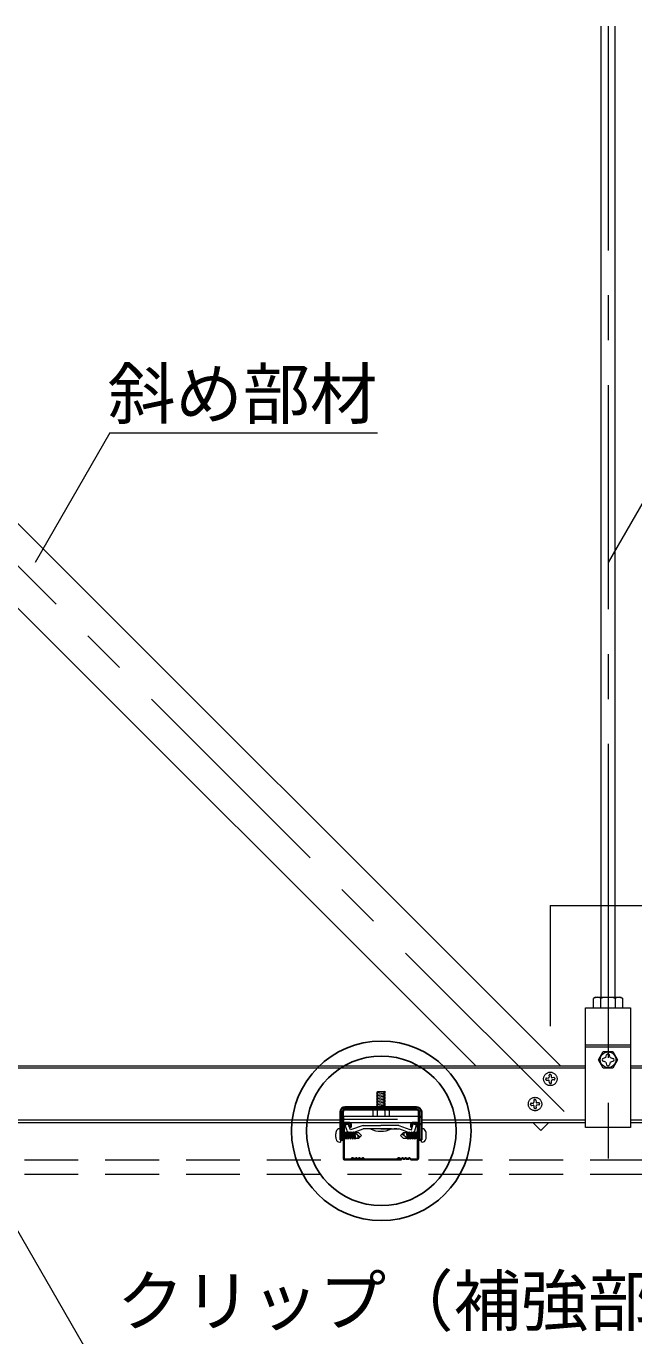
# Model space of a CAD drawing. Units: millimetres on the paper, enlarged 40 times, with parts at other scales. Extents: x -7800 to 7800, y -5578 to 5485.
# Drawn here: x 5168 to 5710, y 3282 to 4450 of the extents above; entities that cross this region are included whole.
import ezdxf
from ezdxf.enums import TextEntityAlignment as Align

# ---------------------------------------------------------------- set-up
doc = ezdxf.new("R2010")
doc.units = ezdxf.units.MM
doc.header["$LTSCALE"] = 40
doc.linetypes.add('CHAIN1', pattern=[8, 5, -1, 1, -1])
doc.linetypes.add('DASHED1', pattern=[1.8, 1.2, -0.6])
for name, color, linetype, lineweight in [('4-0_中心線', 4, 'CHAIN1', 9), ('4-1_吊り材', 7, 'Continuous', 18), ('4-2_野縁受け', 3, 'Continuous', 18), ('4-3_野縁', 2, 'Continuous', 25), ('4-4_斜め部材', 4, 'Continuous', 9), ('4-5_寸法', 4, 'Continuous', 9), ('4-6_文字', 7, 'Continuous', 18), ('4-7_金具', 6, 'Continuous', 35), ('4-A_クリップ', 7, 'Continuous', 18), ('4-B_ビス', 3, 'Continuous', 18), ('4-C_パネル', 7, 'DASHED1', 18)]:
    doc.layers.add(name, color=color, linetype=linetype, lineweight=lineweight)
doc.styles.add('ＭＳ ゴシック', font='')
doc.styles.get('ＭＳ ゴシック').set_extended_font_data('MS Gothic')

msp = doc.modelspace()

# ---------------------------------------------------------------- linework, layer by layer
at = {"layer": '4-0_中心線'}
for p, q in [((5647.64, 3482.39), (4679.68, 4450.35)), ((5686.77, 4450.35), (5686.77, 3440.68))]:
    msp.add_line(p, q, dxfattribs=at)
at = {"layer": '4-1_吊り材'}
for p, q in [((5680.77, 3584.35), (5680.77, 4450.35)), ((5692.77, 4450.35), (5692.77, 3584.35)), ((5666.77, 3575.02), (5706.77, 3575.02)), ((5675.45, 3584.35), (5673.7, 3583.34)), ((5673.7, 3575.02), (5673.7, 3583.34)), ((5673.7, 3575.02), (5699.84, 3575.02)), ((5675.45, 3584.35), (5698.09, 3584.35)), ((5680.24, 3575.02), (5680.24, 3583.34)), ((5693.3, 3575.02), (5693.3, 3583.34)), ((5698.09, 3584.35), (5699.84, 3583.34)), ((5699.84, 3575.02), (5699.84, 3583.34)), ((5706.77, 3575.02), (5706.77, 3468.35)), ((5666.77, 3541.95), (5706.77, 3541.95)), ((5666.77, 3540.11), (5706.77, 3540.11))]:
    msp.add_line(p, q, dxfattribs=at)
msp.add_lwpolyline([(5706.77, 3468.35), (5666.77, 3468.35), (5666.77, 3575.02)], dxfattribs=at)
for centre, radius, start, end in [((5677.97, 3575.32), 9.08, 96.34294, 118.04132), ((5676.75, 3577.85), 6.51, 57.57118, 88.04459), ((5686.77, 3562.73), 21.62, 72.41205, 107.58797), ((5696.79, 3577.85), 6.51, 91.95543, 122.42883), ((5695.57, 3575.32), 9.08, 61.95869, 83.65707)]:
    msp.add_arc(centre, radius, start, end, dxfattribs=at)
at = {"layer": '4-2_野縁受け'}
for p, q in [((4506.77, 3523.28), (5666.77, 3523.28)), ((5666.77, 3521.15), (4506.77, 3521.15)), ((5706.77, 3523.28), (6866.77, 3523.28)), ((6866.77, 3521.15), (5706.77, 3521.15)), ((5448.44, 3474.75), (5116.44, 3474.75)), ((5116.44, 3472.62), (5448.44, 3472.62)), ((5451.1, 3474.75), (5450.57, 3474.75)), ((5450.57, 3472.62), (5451.1, 3472.62)), ((5518.3, 3474.75), (5517.77, 3474.75)), ((5517.77, 3472.62), (5518.3, 3472.62)), ((5666.77, 3474.75), (5520.44, 3474.75)), ((5520.44, 3472.62), (5666.77, 3472.62)), ((5852.44, 3474.75), (5706.77, 3474.75)), ((5706.77, 3472.62), (5852.44, 3472.62))]:
    msp.add_line(p, q, dxfattribs=at)
at = {"layer": '4-3_野縁'}
for p, q in [((5451.1, 3471.28), (5451.1, 3440.68)), ((5451.77, 3440.68), (5451.77, 3471.28)), ((5452.44, 3472.62), (5456.44, 3472.62)), ((5456.44, 3471.95), (5452.44, 3471.95)), ((5457.1, 3471.28), (5457.1, 3468.62)), ((5457.1, 3468.62), (5457.77, 3468.62)), ((5457.77, 3468.62), (5457.77, 3471.28)), ((5511.1, 3468.62), (5511.1, 3471.28)), ((5511.77, 3468.62), (5511.1, 3468.62)), ((5511.77, 3471.28), (5511.77, 3468.62)), ((5512.44, 3472.62), (5516.44, 3472.62)), ((5516.44, 3471.95), (5512.44, 3471.95)), ((5517.1, 3440.68), (5517.1, 3471.28)), ((5517.77, 3471.28), (5517.77, 3440.68)), ((5457.23, 3439.95), (5452.44, 3439.95)), ((5452.44, 3439.95), (5457.23, 3439.95)), ((5457.23, 3439.28), (5452.44, 3439.28)), ((5457.23, 3439.28), (5452.44, 3439.28)), ((5458.64, 3441.09), (5457.7, 3440.15)), ((5457.7, 3440.15), (5458.64, 3441.09)), ((5459.11, 3440.62), (5458.17, 3439.67)), ((5459.11, 3440.62), (5458.17, 3439.67)), ((5468.44, 3440.62), (5469.39, 3439.67)), ((5468.92, 3441.09), (5469.86, 3440.15)), ((5470.31, 3439.28), (5484.43, 3439.28)), ((5470.33, 3439.95), (5498.56, 3439.95)), ((5498.54, 3439.28), (5484.43, 3439.28)), ((5499.97, 3441.09), (5499.03, 3440.15)), ((5500.45, 3440.62), (5499.5, 3439.67)), ((5509.78, 3440.62), (5510.72, 3439.67)), ((5509.78, 3440.62), (5510.72, 3439.67)), ((5510.25, 3441.09), (5511.19, 3440.15)), ((5511.19, 3440.15), (5510.25, 3441.09)), ((5511.66, 3439.95), (5516.45, 3439.95)), ((5516.44, 3439.95), (5511.66, 3439.95)), ((5511.66, 3439.28), (5516.45, 3439.28)), ((5511.66, 3439.28), (5516.45, 3439.28))]:
    msp.add_line(p, q, dxfattribs=at)
for centre, radius, start, end in [((5452.44, 3471.28), 1.33, 90.00299, 180.00299), ((5452.44, 3471.28), 0.667, 90, 180), ((5456.44, 3471.28), 1.33, 0.00299, 90.00299), ((5456.44, 3471.28), 0.667, 0.00699, 90), ((5512.44, 3471.28), 1.33, 89.99699, 179.99699), ((5512.44, 3471.28), 0.667, 90, 180), ((5516.44, 3471.28), 1.33, 359.99699, 89.99699), ((5516.44, 3471.28), 0.667, 0, 90), ((5452.43, 3440.62), 1.33, 177.476, 270), ((5452.43, 3440.62), 1.33, 177.476, 270), ((5452.44, 3440.62), 0.667, 180, 270), ((5457.23, 3440.62), 0.667, 270, 314.99998), ((5457.23, 3440.62), 0.667, 269.99998, 314.99998), ((5457.23, 3440.62), 1.33, 270, 315), ((5457.23, 3440.62), 1.33, 270, 314.99998), ((5459.11, 3440.62), 0.667, 46.39717, 135), ((5460.78, 3442.37), 2.42, 226.39717, 313.60281), ((5460.78, 3442.37), 1.75, 226.39717, 313.60281), ((5462.44, 3440.62), 0.667, 36.86989, 133.60281), ((5463.78, 3441.62), 1.67, 216.86989, 323.1301), ((5463.78, 3441.62), 1, 216.86989, 323.1301), ((5465.11, 3440.62), 0.667, 46.39717, 143.1301), ((5465.11, 3440.62), 0.667, 36.86989, 143.1301), ((5466.78, 3442.37), 2.42, 226.39717, 313.60281), ((5466.78, 3442.37), 1.75, 226.39717, 313.60281), ((5468.44, 3440.62), 0.667, 44.99998, 133.60281), ((5470.33, 3440.62), 1.33, 225, 270), ((5470.33, 3440.62), 0.667, 225, 270), ((5498.56, 3440.62), 0.667, 270, 315), ((5498.56, 3440.62), 1.33, 270, 315), ((5500.45, 3440.62), 0.667, 46.39719, 135.00002), ((5502.11, 3442.37), 2.42, 226.39719, 313.60283), ((5502.11, 3442.37), 1.75, 226.39719, 313.60283), ((5503.78, 3440.62), 0.667, 36.8699, 143.13011), ((5503.78, 3440.62), 0.667, 36.8699, 133.60283), ((5505.11, 3441.62), 1.67, 216.8699, 323.13011), ((5505.11, 3441.62), 1, 216.8699, 323.13011), ((5506.45, 3440.62), 0.667, 46.39719, 143.13011), ((5508.11, 3442.37), 2.42, 226.39719, 313.60283), ((5508.11, 3442.37), 1.75, 226.39719, 313.60283), ((5509.78, 3440.62), 0.667, 45, 133.60283), ((5511.66, 3440.62), 1.33, 225, 270), ((5511.66, 3440.62), 1.33, 225.00002, 270), ((5511.66, 3440.62), 0.667, 225.00002, 270), ((5511.66, 3440.62), 0.667, 225, 270), ((5516.44, 3440.62), 1.33, 270, 2.524), ((5516.44, 3440.62), 1.33, 269.99997, 2.524), ((5516.44, 3440.62), 0.667, 270, 0)]:
    msp.add_arc(centre, radius, start, end, dxfattribs=at)
at = {"layer": '4-4_斜め部材'}
for p, q in [((4641.97, 4450.35), (5569.03, 3523.28)), ((4717.39, 4450.35), (5644.46, 3523.28)), ((5619.7, 3472.62), (5626.8, 3465.51)), ((5626.8, 3465.51), (5633.9, 3472.62))]:
    msp.add_line(p, q, dxfattribs=at)
at = {"layer": '4-5_寸法'}
for p, q in [((5635.32, 3666.13), (5635.32, 3558.71)), ((5686.77, 3666.13), (5686.77, 3558.71))]:
    msp.add_line(p, q, dxfattribs=at)
msp.add_lwpolyline([(5635.32, 3666.13), (5686.77, 3666.13), (5738.22, 3666.13)], dxfattribs=at)
at = {"layer": '4-6_文字'}
for p, q in [((5243.04, 4087.67), (5176.38, 3972.2)), ((5243.04, 4087.67), (5481.26, 4087.67)), ((5753.43, 4087.67), (5686.76, 3972.2)), ((5115.98, 3453.49), (5253.11, 3215.99))]:
    msp.add_line(p, q, dxfattribs=at)
at = {"layer": '4-6_文字', "color": 2, "lineweight": 25}
for radius in [80, 66.67]:
    msp.add_circle((5484.77, 3465.24), radius, dxfattribs=at)
at = {"layer": '4-7_金具'}
for p, q in [((5448.44, 3482.22), (5448.44, 3457.15)), ((5450.57, 3482.22), (5450.57, 3457.15)), ((5516.17, 3486.48), (5452.7, 3486.48)), ((5516.17, 3484.35), (5452.7, 3484.35)), ((5518.3, 3482.22), (5518.3, 3457.15)), ((5520.44, 3482.22), (5520.44, 3457.15)), ((5450.57, 3477.82), (5448.44, 3477.82)), ((5450.57, 3471.15), (5448.44, 3471.15)), ((5520.44, 3477.82), (5518.3, 3477.82)), ((5520.44, 3471.15), (5518.3, 3471.15)), ((5450.57, 3457.15), (5448.44, 3457.15)), ((5520.44, 3457.15), (5518.3, 3457.15))]:
    msp.add_line(p, q, dxfattribs=at)
for centre, radius, start, end in [((5452.7, 3482.22), 4.27, 90, 180), ((5452.7, 3482.22), 2.13, 90, 180), ((5516.17, 3482.22), 4.27, 0, 90), ((5516.17, 3482.22), 2.13, 0, 90)]:
    msp.add_arc(centre, radius, start, end, dxfattribs=at)
at = {"layer": '4-A_クリップ'}
for p, q in [((5451.1, 3478.35), (5451.1, 3472.62)), ((5451.1, 3478.35), (5517.77, 3478.35)), ((5451.1, 3472.62), (5517.77, 3472.62)), ((5455.38, 3471.3), (5452.5, 3470.25)), ((5455.38, 3471.3), (5452.5, 3470.25)), ((5454.36, 3465.12), (5452.5, 3470.25)), ((5454.09, 3465.87), (5452.5, 3470.25)), ((5455.06, 3472.64), (5453.06, 3472.64)), ((5457.29, 3466.04), (5455.38, 3471.3)), ((5457.29, 3466.04), (5455.38, 3471.3)), ((5468.45, 3470.1), (5457.29, 3466.04)), ((5468.45, 3470.1), (5484.44, 3470.1)), ((5500.43, 3470.1), (5484.44, 3470.1)), ((5500.43, 3470.1), (5484.44, 3470.1)), ((5500.43, 3470.1), (5484.44, 3470.1)), ((5500.43, 3470.1), (5510.29, 3466.5)), ((5511.58, 3466.04), (5513.03, 3471.44)), ((5513.03, 3471.44), (5515.99, 3470.65)), ((5514.58, 3465.38), (5515.99, 3470.65)), ((5517.77, 3472.62), (5517.77, 3478.35)), ((5458.32, 3463.3), (5468.58, 3467.03)), ((5469.48, 3467.03), (5468.58, 3467.03)), ((5475.1, 3467.03), (5469.48, 3467.03)), ((5484.44, 3467.03), (5499.39, 3467.03)), ((5484.44, 3467.03), (5497.41, 3467.03)), ((5484.44, 3467.03), (5496.63, 3467.03)), ((5497.09, 3467.03), (5499.39, 3467.03)), ((5497.74, 3467.03), (5500.29, 3467.03)), ((5504.62, 3465.46), (5500.29, 3467.03)), ((5510.55, 3463.3), (5503.63, 3465.82)), ((5509.9, 3466.65), (5511.58, 3466.04))]:
    msp.add_line(p, q, dxfattribs=at)
at = {"layer": '4-A_クリップ', "linetype": 'DASHED1'}
msp.add_line((5451.1, 3475.68), (5517.77, 3475.68), dxfattribs=at)
at = {"layer": '4-A_クリップ', "color": 4, "lineweight": 9}
msp.add_line((5498.52, 3467.03), (5496.28, 3467.03), dxfattribs=at)
at = {"layer": '4-A_クリップ'}
for centre, start, end in [((5457.25, 3466.17), 200, 300), ((5511.61, 3466.17), 245, 345)]:
    msp.add_arc(centre, 3.07, start, end, dxfattribs=at)
at = {"layer": '4-B_ビス'}
for p, q in [((5684.77, 3530.62), (5682.38, 3529.89)), ((5684.77, 3526.62), (5682.38, 3527.34)), ((5684.77, 3530.62), (5685.49, 3533)), ((5688.77, 3530.62), (5688.05, 3533)), ((5688.77, 3530.62), (5691.16, 3529.89)), ((5688.77, 3526.62), (5691.16, 3527.34)), ((5684.77, 3526.62), (5685.49, 3524.23)), ((5688.77, 3526.62), (5688.05, 3524.23)), ((5488.44, 3498.82), (5480.44, 3497.7)), ((5480.44, 3497.7), (5481.44, 3497.17)), ((5488.44, 3497.49), (5480.44, 3496.36)), ((5480.44, 3496.36), (5481.44, 3495.84)), ((5488.44, 3496.15), (5480.44, 3495.03)), ((5480.44, 3495.03), (5481.44, 3494.5)), ((5488.44, 3494.82), (5480.44, 3493.7)), ((5480.44, 3493.7), (5481.44, 3493.17)), ((5488.44, 3493.49), (5480.44, 3492.36)), ((5480.44, 3492.36), (5481.44, 3491.84)), ((5488.44, 3492.15), (5480.44, 3491.03)), ((5481.44, 3500.36), (5487.44, 3500.36)), ((5481.44, 3486.48), (5481.44, 3500.36)), ((5488.44, 3500.15), (5487.44, 3500.36)), ((5487.44, 3486.48), (5487.44, 3500.33)), ((5488.44, 3498.82), (5487.44, 3499.35)), ((5488.44, 3497.49), (5487.44, 3498.01)), ((5488.44, 3496.15), (5487.44, 3496.68)), ((5488.44, 3494.82), (5487.44, 3495.35)), ((5488.44, 3493.49), (5487.44, 3494.01)), ((5488.44, 3492.15), (5487.44, 3492.68)), ((5477.1, 3483.02), (5477.1, 3478.35)), ((5477.99, 3484.13), (5477.37, 3483.82)), ((5477.99, 3484.13), (5477.37, 3483.82)), ((5478.44, 3484.35), (5490.44, 3484.35)), ((5478.91, 3484.23), (5481.1, 3483.68)), ((5478.91, 3484.23), (5481.1, 3483.68)), ((5480.44, 3491.03), (5481.44, 3490.5)), ((5488.44, 3490.82), (5480.44, 3489.7)), ((5480.44, 3489.7), (5481.44, 3489.17)), ((5488.44, 3489.49), (5480.44, 3488.36)), ((5480.44, 3488.36), (5481.44, 3487.84)), ((5488.44, 3488.15), (5480.44, 3487.03)), ((5480.44, 3487.03), (5481.44, 3486.5)), ((5481.1, 3483.68), (5481.1, 3483.66)), ((5481.1, 3483.66), (5481.1, 3478.35)), ((5488.44, 3486.82), (5486.02, 3486.48)), ((5487.4, 3483.83), (5487.77, 3483.69)), ((5487.4, 3483.83), (5487.77, 3483.69)), ((5488.44, 3490.82), (5487.44, 3491.35)), ((5488.44, 3489.49), (5487.44, 3490.01)), ((5488.44, 3488.15), (5487.44, 3488.68)), ((5488.44, 3486.82), (5487.44, 3487.35)), ((5489.96, 3484.23), (5487.77, 3483.69)), ((5489.96, 3484.23), (5487.77, 3483.69)), ((5487.77, 3483.69), (5487.77, 3478.35)), ((5490.87, 3484.13), (5491.49, 3483.83)), ((5490.87, 3484.13), (5491.49, 3483.83)), ((5491.77, 3483.02), (5491.77, 3478.35)), ((5477.1, 3478.35), (5491.77, 3478.35)), ((5447.77, 3467.14), (5448.44, 3467.14)), ((5448.45, 3458.65), (5448.4, 3458.65)), ((5448.44, 3467.14), (5448.44, 3455.14)), ((5448.45, 3463.65), (5448.44, 3463.65)), ((5451.1, 3463.66), (5450.57, 3463.66)), ((5451.1, 3458.66), (5450.57, 3458.66)), ((5451.96, 3464.5), (5451.77, 3464.04)), ((5451.77, 3462.88), (5452.36, 3459.9)), ((5452.63, 3458.65), (5451.77, 3458.65)), ((5451.96, 3464.5), (5452.36, 3463.99)), ((5451.96, 3464.5), (5452.36, 3462.45)), ((5452.38, 3459.89), (5452.63, 3458.65)), ((5452.39, 3463.97), (5452.66, 3463.64)), ((5453.66, 3463.64), (5452.39, 3463.64)), ((5452.39, 3462.43), (5453.31, 3457.81)), ((5452.64, 3458.64), (5453.31, 3457.81)), ((5452.66, 3463.64), (5453.66, 3458.64)), ((5453.66, 3458.64), (5453.31, 3457.81)), ((5454, 3464.47), (5453.66, 3463.64)), ((5454.66, 3458.64), (5453.66, 3458.64)), ((5454, 3464.47), (5455.33, 3457.81)), ((5455.67, 3463.64), (5454.67, 3463.64)), ((5455.67, 3458.64), (5455.33, 3457.81)), ((5456.02, 3464.47), (5455.67, 3463.64)), ((5456.67, 3458.64), (5455.67, 3458.64)), ((5456.02, 3464.47), (5457.35, 3457.81)), ((5457.69, 3463.64), (5456.69, 3463.64)), ((5457.69, 3458.64), (5457.35, 3457.81)), ((5458.04, 3464.47), (5457.69, 3463.64)), ((5458.69, 3458.64), (5457.69, 3458.64)), ((5458.04, 3464.47), (5459.37, 3457.81)), ((5459.71, 3463.64), (5458.71, 3463.64)), ((5459.71, 3458.64), (5459.37, 3457.81)), ((5460.06, 3464.47), (5459.71, 3463.64)), ((5460.71, 3458.64), (5459.71, 3458.64)), ((5460.06, 3464.47), (5461.39, 3457.81)), ((5460.73, 3463.64), (5465.97, 3460.04)), ((5461.73, 3458.64), (5461.39, 3457.81)), ((5493.77, 3467.03), (5475.1, 3467.03)), ((5508.14, 3458.64), (5502.91, 3462.24)), ((5507.14, 3463.64), (5507.48, 3464.47)), ((5508.81, 3457.81), (5507.48, 3464.47)), ((5508.16, 3463.64), (5509.16, 3463.64)), ((5508.81, 3457.81), (5509.16, 3458.64)), ((5509.16, 3463.64), (5509.5, 3464.47)), ((5509.16, 3458.64), (5510.16, 3458.64)), ((5510.83, 3457.81), (5509.5, 3464.47)), ((5510.18, 3463.64), (5511.18, 3463.64)), ((5510.83, 3457.81), (5511.18, 3458.64)), ((5511.18, 3463.64), (5511.52, 3464.47)), ((5511.18, 3458.64), (5512.18, 3458.64)), ((5512.85, 3457.81), (5511.52, 3464.47)), ((5512.2, 3463.64), (5513.2, 3463.64)), ((5512.85, 3457.81), (5513.2, 3458.64)), ((5513.2, 3463.64), (5513.54, 3464.47)), ((5513.2, 3458.64), (5514.2, 3458.64)), ((5514.87, 3457.81), (5513.54, 3464.47)), ((5514.22, 3463.64), (5515.22, 3463.64)), ((5514.87, 3457.81), (5515.22, 3458.64)), ((5515.22, 3463.64), (5515.56, 3464.47)), ((5516.22, 3458.64), (5515.22, 3463.64)), ((5515.22, 3458.64), (5516.22, 3458.64)), ((5516.48, 3459.85), (5515.56, 3464.47)), ((5516.24, 3463.64), (5515.56, 3464.47)), ((5516.48, 3458.31), (5516.22, 3458.64)), ((5516.49, 3462.4), (5516.24, 3463.63)), ((5516.24, 3463.63), (5517.1, 3463.63)), ((5517.1, 3459.4), (5516.51, 3462.38)), ((5516.92, 3457.78), (5516.51, 3459.83)), ((5516.92, 3457.78), (5516.51, 3458.29)), ((5516.92, 3457.78), (5517.1, 3458.24)), ((5517.77, 3463.62), (5518.3, 3463.62)), ((5517.77, 3458.62), (5518.3, 3458.62)), ((5520.42, 3463.63), (5520.47, 3463.63)), ((5520.42, 3458.63), (5520.43, 3458.63)), ((5520.44, 3455.14), (5520.44, 3467.14)), ((5521.1, 3467.14), (5520.44, 3467.14)), ((5447.77, 3455.14), (5448.44, 3455.14)), ((5521.1, 3455.14), (5520.44, 3455.14))]:
    msp.add_line(p, q, dxfattribs=at)
at = {"layer": '4-B_ビス', "linetype": 'DASHED1'}
for p, q in [((5634.77, 3515.53), (5635.11, 3515.55)), ((5635.44, 3515.57), (5635.11, 3515.55)), ((5631.3, 3511.68), (5631.32, 3511.35)), ((5631.34, 3511.01), (5631.32, 3511.35)), ((5631.93, 3512.38), (5633.6, 3512.47)), ((5632.04, 3510.38), (5633.7, 3510.47)), ((5634.14, 3514.83), (5634.23, 3513.17)), ((5634.49, 3508.17), (5634.4, 3509.84)), ((5635.19, 3507.54), (5635.53, 3507.56)), ((5635.86, 3507.58), (5635.53, 3507.56)), ((5636.14, 3514.94), (5636.23, 3513.27)), ((5636.49, 3508.28), (5636.4, 3509.94)), ((5638.59, 3512.73), (5636.93, 3512.64)), ((5638.7, 3510.73), (5637.03, 3510.64)), ((5639.29, 3512.1), (5639.31, 3511.77)), ((5639.33, 3511.43), (5639.31, 3511.77)), ((5620.55, 3492.42), (5620.64, 3490.76)), ((5621.18, 3493.13), (5621.51, 3493.14)), ((5621.85, 3493.16), (5621.51, 3493.14)), ((5622.55, 3492.53), (5622.63, 3490.87)), ((5617.71, 3489.27), (5617.73, 3488.94)), ((5617.75, 3488.61), (5617.73, 3488.94)), ((5618.34, 3489.97), (5620.01, 3490.06)), ((5618.45, 3487.98), (5620.11, 3488.06)), ((5620.9, 3485.77), (5620.81, 3487.43)), ((5621.6, 3485.14), (5621.93, 3485.15)), ((5622.26, 3485.17), (5621.93, 3485.15)), ((5622.9, 3485.87), (5622.81, 3487.54)), ((5625, 3490.32), (5623.33, 3490.23)), ((5625.1, 3488.32), (5623.44, 3488.24)), ((5625.7, 3489.69), (5625.72, 3489.36)), ((5625.73, 3489.03), (5625.72, 3489.36))]:
    msp.add_line(p, q, dxfattribs=at)
at = {"layer": '4-B_ビス'}
msp.add_lwpolyline([(5682.54, 3535.95), (5691, 3535.95), (5695.24, 3528.62), (5691, 3521.28), (5682.54, 3521.28), (5678.3, 3528.62)], close=True, dxfattribs=at)
for points in [[(5488.44, 3500.15), (5480.44, 3499.03), (5481.44, 3498.5)], [(5453.66, 3463.64), (5454.66, 3458.64), (5455.33, 3457.81)], [(5454, 3464.47), (5454.67, 3463.64), (5455.67, 3458.64)], [(5455.67, 3463.64), (5456.67, 3458.64), (5457.35, 3457.81)], [(5456.02, 3464.47), (5456.69, 3463.64), (5457.69, 3458.64)], [(5457.69, 3463.64), (5458.69, 3458.64), (5459.37, 3457.81)], [(5458.04, 3464.47), (5458.71, 3463.64), (5459.71, 3458.64)], [(5459.71, 3463.64), (5460.71, 3458.64), (5461.39, 3457.81)], [(5460.06, 3464.47), (5460.73, 3463.64), (5461.73, 3458.64)], [(5460.6, 3463.81), (5464.4, 3463.81), (5467.07, 3461.14), (5464.4, 3458.47), (5461.67, 3458.47)], [(5508.27, 3458.47), (5504.47, 3458.47), (5501.8, 3461.14), (5504.47, 3463.81), (5507.21, 3463.81)], [(5508.81, 3457.81), (5508.14, 3458.64), (5507.14, 3463.64)], [(5509.16, 3458.64), (5508.16, 3463.64), (5507.48, 3464.47)], [(5510.83, 3457.81), (5510.16, 3458.64), (5509.16, 3463.64)], [(5511.18, 3458.64), (5510.18, 3463.64), (5509.5, 3464.47)], [(5512.85, 3457.81), (5512.18, 3458.64), (5511.18, 3463.64)], [(5513.2, 3458.64), (5512.2, 3463.64), (5511.52, 3464.47)], [(5514.87, 3457.81), (5514.2, 3458.64), (5513.2, 3463.64)], [(5515.22, 3458.64), (5514.22, 3463.64), (5513.54, 3464.47)]]:
    msp.add_lwpolyline(points, dxfattribs=at)
msp.add_circle((5686.77, 3528.62), 6.98, dxfattribs=at)
at = {"layer": '4-B_ビス', "linetype": 'DASHED1'}
for centre in [(5635.32, 3511.56), (5621.72, 3489.15)]:
    msp.add_circle(centre, 6, dxfattribs=at)
at = {"layer": '4-B_ビス'}
for centre, radius, start, end in [((5682.77, 3528.62), 1.33, 106.87448, 253.1255), ((5686.77, 3532.62), 1.33, 16.87448, 163.1255), ((5690.77, 3528.62), 1.33, 286.87448, 73.1255), ((5686.77, 3524.62), 1.33, 196.87448, 343.1255), ((5478.44, 3483.02), 1.33, 90, 180), ((5478.59, 3482.94), 1.33, 75.94201, 116.60205), ((5478.59, 3482.94), 1.33, 75.94201, 116.60205), ((5484.44, 3475.68), 8.67, 70.01815, 112.61985), ((5484.44, 3475.68), 8.67, 70.01815, 112.61985), ((5490.28, 3482.94), 1.33, 63.73468, 103.86023), ((5490.28, 3482.94), 1.33, 63.73468, 103.86023), ((5490.44, 3483.02), 1.33, 0, 90), ((5458.2, 3461.14), 14.17, 166.10516, 180.00122), ((5458.2, 3461.14), 14.17, 180.0012, 193.89726), ((5447.77, 3463.72), 3.42, 90.00122, 166.10516), ((5447.77, 3458.56), 3.42, 193.89726, 270.00122), ((5465.97, 3460.04), 2.21, 145.44877, 225.00122), ((5484.44, 3485.7), 20.87, 243.43494, 296.56505), ((5502.91, 3462.24), 2.21, 325.44756, 45), ((5521.1, 3463.72), 3.42, 13.89604, 90), ((5521.1, 3458.56), 3.42, 270, 346.10394), ((5510.67, 3461.14), 14.17, 359.99998, 13.89604), ((5510.67, 3461.14), 14.17, 346.10394, 0)]:
    msp.add_arc(centre, radius, start, end, dxfattribs=at)
at = {"layer": '4-B_ビス', "linetype": 'DASHED1'}
for centre, start, end in [((5634.81, 3514.87), 93, 183), ((5635.47, 3514.9), 3, 93), ((5631.97, 3511.71), 93, 183), ((5632, 3511.05), 183, 273), ((5633.56, 3513.13), 273, 3), ((5633.74, 3509.8), 3, 93), ((5635.16, 3508.21), 183, 273), ((5635.82, 3508.24), 273, 3), ((5636.89, 3513.31), 183, 273), ((5637.07, 3509.98), 93, 183), ((5638.63, 3512.06), 3, 93), ((5638.66, 3511.4), 273, 3), ((5621.22, 3492.46), 93, 183), ((5621.88, 3492.49), 3, 93), ((5618.38, 3489.31), 93, 183), ((5618.41, 3488.64), 183, 273), ((5619.97, 3490.73), 273, 3), ((5620.15, 3487.4), 3, 93), ((5621.56, 3485.8), 183, 273), ((5622.23, 3485.84), 273, 3), ((5623.3, 3490.9), 183, 273), ((5623.47, 3487.57), 93, 183), ((5625.03, 3489.66), 3, 93), ((5625.07, 3488.99), 273, 3)]:
    msp.add_arc(centre, 0.667, start, end, dxfattribs=at)
at = {"layer": '4-C_パネル'}
for p, q in [((4086.77, 3439.28), (7331.08, 3439.28)), ((4086.77, 3426.62), (7331.08, 3426.62))]:
    msp.add_line(p, q, dxfattribs=at)

# ---------------------------------------------------------------- texts
at = {"layer": '4-6_文字', "style": 'ＭＳ ゴシック'}
for s, p in [('斜め部材', (5241.26, 4087.23)), ('クリップ（補強部）', (5249.11, 3278.47))]:
    msp.add_text(s, height=43.99, dxfattribs=at).set_placement(p, align=Align.BOTTOM_LEFT)

doc.saveas('drawing.dxf')
